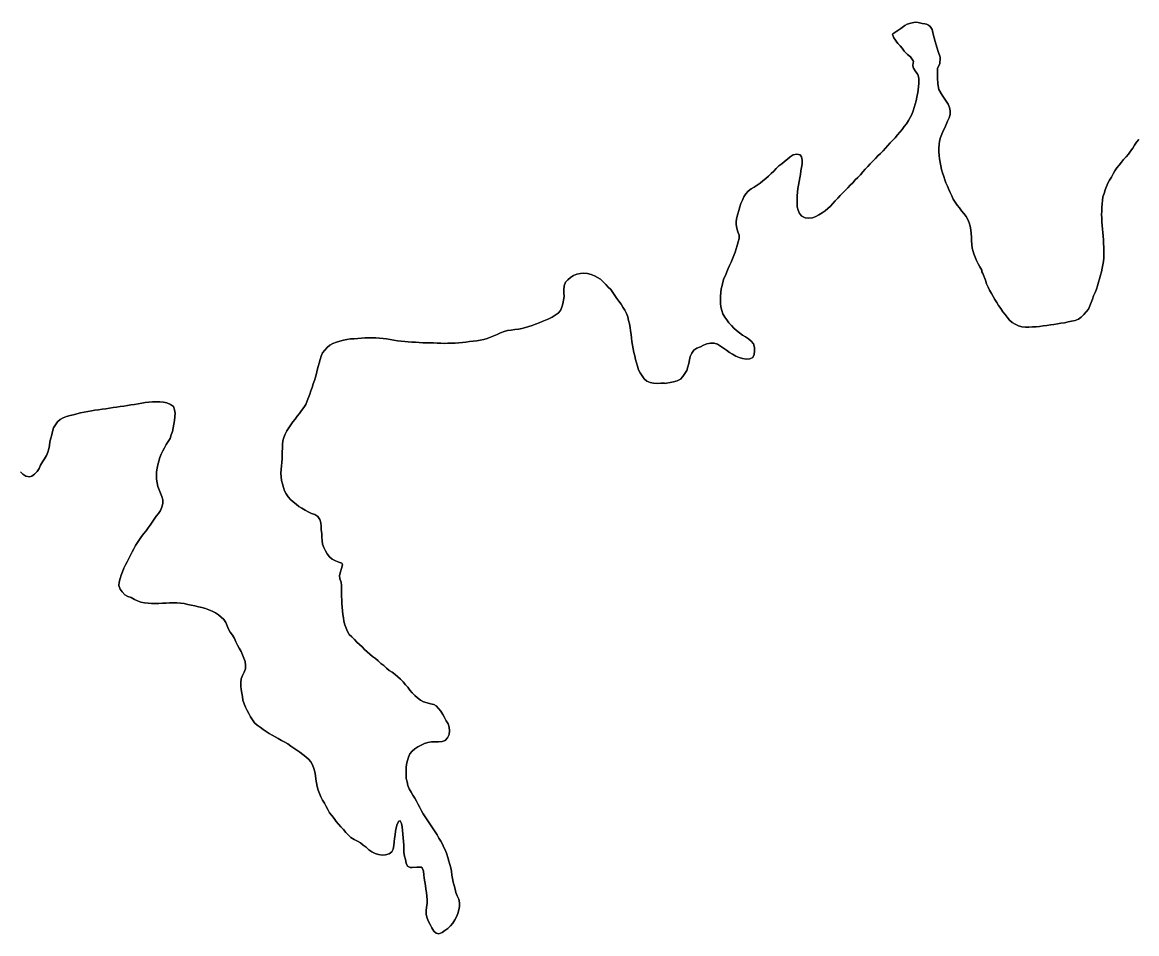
# Model space of a CAD drawing. Header units: inches. Extents: x 1341578 to 1502124, y 557203 to 748561.
# Drawn here: x 1429695 to 1432857, y 642171 to 644756 of the extents above; entities that cross this region are included whole.
import ezdxf

# ---------------------------------------------------------------- set-up
doc = ezdxf.new("R2010")
doc.units = ezdxf.units.IN
doc.header["$MEASUREMENT"] = 0
doc.layers.add('Zipcode', color=7, linetype='Continuous')

msp = doc.modelspace()

# ---------------------------------------------------------------- linework, layer by layer
at = {"layer": 'Zipcode'}
for points in [[(1429689.6, 643481.4), (1429697, 643474.4), (1429705.6, 643468.8), (1429715.7, 643466.9), (1429722, 643468.7), (1429730.2, 643474.7), (1429737, 643482.4), (1429742.9, 643490.8), (1429747.2, 643500.3), (1429752.5, 643509.1), (1429758.4, 643517.8), (1429763.4, 643527), (1429767.4, 643536.5), (1429770.2, 643546.1), (1429772, 643556), (1429773.6, 643566.2), (1429775.8, 643576.1), (1429778.6, 643586.1), (1429781, 643595.9), (1429784, 643605.4), (1429789, 643614.2), (1429794.6, 643622.7), (1429802.3, 643629.7), (1429811.4, 643634.3), (1429820.8, 643638.2), (1429830.6, 643640.4), (1429840.5, 643643.1), (1429850.2, 643645.8), (1429860.1, 643648.2), (1429870.6, 643650.1), (1429880.7, 643652.3), (1429891.1, 643653.9), (1429901.1, 643655.6), (1429911.2, 643657.2), (1429921.5, 643658.5), (1429931.9, 643659.8), (1429942.1, 643661.4), (1429952.7, 643663.2), (1429962.8, 643664.5), (1429972.9, 643666.2), (1429983, 643667.5), (1429993.4, 643669.1), (1430003.4, 643670.7), (1430013.9, 643672.1), (1430024.3, 643673.9), (1430034.2, 643675.7), (1430044.1, 643677.6), (1430054.5, 643679), (1430064.9, 643679.8), (1430074.9, 643680), (1430085.2, 643679.4), (1430095.5, 643678.6), (1430105.4, 643676.5), (1430115.2, 643672.5), (1430123.8, 643666.3), (1430127.2, 643657.2), (1430128.5, 643647), (1430128.4, 643636.6), (1430126.9, 643626.4), (1430124.9, 643616.2), (1430123.2, 643606), (1430120.9, 643595.9), (1430117.9, 643585.8), (1430114.3, 643575.7), (1430109.3, 643566.7), (1430103.7, 643558.1), (1430098.9, 643549.3), (1430093.8, 643540.4), (1430089.2, 643531.2), (1430085.5, 643521.3), (1430082.5, 643511.1), (1430080, 643501.3), (1430077.6, 643491.3), (1430076.1, 643480.9), (1430075.7, 643470.7), (1430076.1, 643460.3), (1430077.6, 643449.9), (1430079.7, 643439.6), (1430083.2, 643430.2), (1430087.2, 643420.8), (1430091.2, 643411.3), (1430093.9, 643401.5), (1430093.8, 643391.1), (1430091.5, 643381), (1430086.9, 643371.7), (1430081.3, 643363.3), (1430075, 643355.4), (1430069.4, 643347.1), (1430064, 643338.6), (1430058.4, 643330.1), (1430052.2, 643322.3), (1430046.2, 643314.1), (1430039.5, 643306.2), (1430033.8, 643297.7), (1430027.7, 643289.2), (1430022, 643280.6), (1430016.5, 643272.2), (1430012, 643262.9), (1430007.1, 643253.8), (1430002.4, 643244.7), (1429997.1, 643235.5), (1429992.4, 643226.2), (1429987.5, 643217.1), (1429983.2, 643207.4), (1429979.4, 643197.8), (1429975.8, 643188.2), (1429972.7, 643178.2), (1429969.8, 643168.4), (1429969.5, 643158.2), (1429972.5, 643148.4), (1429978.7, 643140.2), (1429985.9, 643132.4), (1429994.9, 643127.7), (1430004.3, 643124.1), (1430013.1, 643119.3), (1430022.2, 643114.9), (1430031.8, 643111.4), (1430042.2, 643109.4), (1430052.1, 643108.5), (1430062.1, 643107.8), (1430072.4, 643107.6), (1430082.7, 643108), (1430093.1, 643108.5), (1430103.2, 643108.8), (1430113.2, 643109), (1430123.2, 643109.3), (1430133.7, 643109.2), (1430144.1, 643108.6), (1430154.8, 643107.1), (1430164.7, 643104.9), (1430174.5, 643102.5), (1430184.7, 643100.6), (1430194.8, 643098.5), (1430204.8, 643096.3), (1430214.7, 643092.9), (1430224.5, 643089.4), (1430234.3, 643085.8), (1430243.6, 643081.5), (1430252.1, 643075.7), (1430259.2, 643068.5), (1430267.1, 643062.3), (1430272.8, 643054), (1430276.7, 643044.6), (1430280.3, 643034.9), (1430285.3, 643025.9), (1430291.2, 643017.4), (1430296.8, 643008.5), (1430301.1, 642999.1), (1430305.9, 642989.8), (1430310.9, 642980.6), (1430315.7, 642971.7), (1430320.3, 642962.3), (1430324, 642952.6), (1430327.1, 642943), (1430328.9, 642932.8), (1430328.1, 642922.6), (1430324.5, 642912.8), (1430320.2, 642903.7), (1430316.4, 642893.8), (1430315.4, 642883.4), (1430315.5, 642873.4), (1430316.6, 642863.3), (1430318.3, 642853.3), (1430319.7, 642843.3), (1430321.3, 642833.3), (1430324.7, 642823.4), (1430328.5, 642813.5), (1430333.4, 642804.3), (1430338, 642795.1), (1430342.4, 642786), (1430348.2, 642777.8), (1430354, 642769.4), (1430361.3, 642762.3), (1430369.7, 642756.4), (1430378.2, 642750.4), (1430386.7, 642744.5), (1430395.2, 642739.1), (1430404.1, 642734.4), (1430412.9, 642729.7), (1430421.6, 642724.5), (1430430.5, 642719), (1430439.7, 642714.2), (1430448.4, 642709.1), (1430457.3, 642703.1), (1430465.6, 642697.2), (1430474.4, 642691.3), (1430482.8, 642685.7), (1430490.8, 642679.2), (1430499.3, 642673), (1430507.2, 642666.2), (1430513.5, 642658.4), (1430519, 642649.9), (1430522.4, 642639.9), (1430524.9, 642629.7), (1430526.7, 642619.4), (1430528.2, 642609.2), (1430529.6, 642598.4), (1430531.6, 642588.4), (1430534.7, 642578.4), (1430538.5, 642568.7), (1430542.5, 642559), (1430547.3, 642549.7), (1430552.5, 642541.1), (1430557.5, 642532.1), (1430562.1, 642523.2), (1430567.1, 642514.2), (1430573.4, 642505.9), (1430580, 642497.9), (1430586.1, 642489.6), (1430592.6, 642481.8), (1430599.3, 642474.3), (1430606.2, 642466.2), (1430612.9, 642458.2), (1430620.2, 642451.1), (1430627.7, 642443.8), (1430636.5, 642438.1), (1430646, 642433.5), (1430654.7, 642428.5), (1430662.7, 642422.3), (1430670.6, 642415.9), (1430678.4, 642409.2), (1430686.7, 642403.5), (1430696, 642398.8), (1430705.5, 642395.6), (1430715.8, 642393.8), (1430726.1, 642394.2), (1430736, 642397), (1430744, 642403.1), (1430747.5, 642410.8), (1430749, 642420.8), (1430750.1, 642431.1), (1430751.4, 642441), (1430752.7, 642451.3), (1430754.4, 642461.3), (1430756.4, 642471.6), (1430759.1, 642481.3), (1430763.3, 642490.4), (1430767, 642490.8), (1430767.3, 642490.9), (1430770.9, 642483.6), (1430772.8, 642473.8), (1430773.8, 642463.3), (1430774.9, 642453.1), (1430776.2, 642442.8), (1430776.9, 642432), (1430777.3, 642421.7), (1430777.6, 642411.6), (1430778, 642401.5), (1430779.7, 642391.2), (1430782.1, 642381.4), (1430784, 642371.2), (1430788.3, 642362.1), (1430795.9, 642359), (1430801.3, 642358.9), (1430814.4, 642359.2), (1430816.5, 642359.3), (1430826.8, 642359.9), (1430829.5, 642357.6), (1430833.4, 642348.3), (1430834.8, 642338.2), (1430835.8, 642328), (1430837.7, 642318.2), (1430839, 642307.9), (1430840.4, 642297.5), (1430841.9, 642287.5), (1430843.2, 642277.3), (1430843.9, 642266.8), (1430843.5, 642256.5), (1430842.3, 642246.4), (1430841.1, 642236.1), (1430841.1, 642225.6), (1430843.7, 642215.3), (1430847.5, 642205.9), (1430852.7, 642196.6), (1430857.6, 642187.7), (1430862.6, 642178.5), (1430869.5, 642172.3), (1430877.3, 642170.9), (1430886.7, 642174.2), (1430894.5, 642179.7), (1430902.7, 642185.6), (1430910, 642193), (1430916.6, 642201.1), (1430922.1, 642210.2), (1430927.4, 642218.9), (1430930.9, 642228.4), (1430933.7, 642238.2), (1430935.3, 642248.2), (1430935.2, 642258.6), (1430933.5, 642268.5), (1430929.4, 642278.1), (1430925.6, 642287.6), (1430923.1, 642297.5), (1430920.2, 642307.3), (1430918.1, 642317.3), (1430916.1, 642327.4), (1430914.3, 642337.3), (1430912.7, 642347.8), (1430911.2, 642358), (1430908.4, 642367.6), (1430905.1, 642377.1), (1430902.6, 642387.2), (1430899.6, 642396.8), (1430896.2, 642406.5), (1430891.4, 642415.4), (1430887.4, 642424.7), (1430882.3, 642433.7), (1430876.8, 642442.3), (1430871.9, 642451.2), (1430866.5, 642459.8), (1430861.2, 642468.6), (1430855.2, 642476.7), (1430849.7, 642485.5), (1430843.6, 642493.9), (1430837.9, 642502.1), (1430832.7, 642510.7), (1430827.6, 642519.2), (1430827.5, 642519.4), (1430823, 642528.5), (1430818.2, 642537.5), (1430813.3, 642546.4), (1430808.8, 642555.6), (1430803.6, 642564.3), (1430798.2, 642572.8), (1430793.3, 642582.2), (1430789.5, 642591.6), (1430787, 642601.7), (1430784.8, 642611.6), (1430784.1, 642621.7), (1430784.2, 642631.8), (1430784.7, 642641.8), (1430785.4, 642651.9), (1430787.8, 642662), (1430791, 642671.6), (1430795, 642680.9), (1430801, 642689.1), (1430809.3, 642695.4), (1430817.4, 642701.3), (1430826.9, 642705.9), (1430836.5, 642710.1), (1430846, 642713.3), (1430856.2, 642715.1), (1430866.4, 642715.3), (1430876.5, 642715.1), (1430886.8, 642715.9), (1430895.3, 642719.1), (1430901.7, 642726.9), (1430906.2, 642736.4), (1430907.3, 642746.6), (1430906.7, 642756.7), (1430903.3, 642766.4), (1430898.2, 642775), (1430893.5, 642783.9), (1430888.2, 642793), (1430883, 642801.9), (1430876.5, 642809.9), (1430869.8, 642817.6), (1430863.2, 642821), (1430853.4, 642822.8), (1430843.7, 642825.3), (1430833.7, 642828.5), (1430824.7, 642833), (1430816.7, 642839.6), (1430809.3, 642846.9), (1430801.8, 642854), (1430795.2, 642862), (1430788.8, 642869.8), (1430782, 642877.2), (1430775.6, 642885.1), (1430768.7, 642892.8), (1430760.7, 642899.1), (1430752.9, 642905.8), (1430745, 642912.6), (1430736, 642917.9), (1430728.1, 642924.5), (1430720.5, 642931.4), (1430712.5, 642937.5), (1430704.9, 642944.7), (1430697.2, 642951.4), (1430688.8, 642956.9), (1430681.4, 642963.8), (1430673.7, 642970.6), (1430666.1, 642977.2), (1430659.1, 642984.4), (1430652.1, 642991.5), (1430644.6, 642998.3), (1430637.5, 643005.5), (1430630.1, 643012.6), (1430622.7, 643019.5), (1430617.6, 643028.4), (1430613.7, 643037.6), (1430610.4, 643047.3), (1430607.9, 643057), (1430606.3, 643066.9), (1430604.6, 643076.8), (1430603.3, 643087), (1430602.4, 643097), (1430601.8, 643107.3), (1430601.5, 643117.5), (1430601.2, 643127.8), (1430600.9, 643138.1), (1430600.7, 643148.3), (1430600.5, 643158.3), (1430600.1, 643168.4), (1430596.2, 643177.9), (1430595.6, 643187.4), (1430597.8, 643197.3), (1430600.8, 643206.8), (1430603.4, 643216.8), (1430601.9, 643221.5), (1430593.4, 643224.6), (1430584, 643228.7), (1430574.8, 643233.6), (1430567, 643240.3), (1430560.6, 643248.5), (1430555.3, 643257.3), (1430550.5, 643266.1), (1430547, 643275.7), (1430545.6, 643285.9), (1430545.4, 643296.1), (1430544.9, 643306.3), (1430543.5, 643316.4), (1430543.1, 643326.5), (1430542.2, 643336.5), (1430539.1, 643346.1), (1430534.1, 643354.5), (1430525.2, 643359.7), (1430515.5, 643363.1), (1430506.2, 643367.5), (1430497.4, 643372.7), (1430488.6, 643377.6), (1430480.1, 643383), (1430471.9, 643389.1), (1430464.1, 643396.1), (1430456.6, 643402.8), (1430449.6, 643410.1), (1430443.7, 643418.3), (1430439, 643427.4), (1430435.8, 643436.9), (1430433, 643446.8), (1430430.8, 643456.7), (1430429.5, 643466.9), (1430429, 643477.2), (1430429.4, 643487.4), (1430430.7, 643497.6), (1430431.8, 643507.8), (1430432.7, 643517.8), (1430432.6, 643527.9), (1430432.8, 643538.2), (1430433.2, 643548.5), (1430433.8, 643558.8), (1430434.7, 643568.9), (1430436.8, 643578.7), (1430440.8, 643588.1), (1430445.6, 643597.4), (1430451.6, 643605.8), (1430456.8, 643614.5), (1430462.7, 643622.8), (1430469.1, 643630.6), (1430475, 643638.7), (1430481.5, 643646.9), (1430487.8, 643655.3), (1430493.5, 643663.7), (1430499.3, 643672.4), (1430503.7, 643682.1), (1430507.1, 643691.5), (1430510.6, 643701.1), (1430513.6, 643711.1), (1430517.4, 643720.7), (1430520.6, 643730.2), (1430524, 643740.1), (1430527, 643750), (1430529.8, 643760), (1430532, 643769.7), (1430534.6, 643779.6), (1430537.3, 643789.4), (1430540.4, 643799.3), (1430542.9, 643809), (1430547.4, 643818.2), (1430553.2, 643826.5), (1430559.7, 643834.1), (1430567.6, 643840.5), (1430576.6, 643845.3), (1430586.5, 643848.4), (1430596.1, 643851.4), (1430606.1, 643854.1), (1430616.1, 643856.4), (1430626.3, 643858), (1430636.6, 643858.7), (1430647, 643859.2), (1430657.4, 643860.1), (1430667.4, 643860.7), (1430677.8, 643861.1), (1430688, 643861.3), (1430698.3, 643861.2), (1430708.7, 643860.3), (1430718.7, 643859.4), (1430729, 643858.2), (1430739.3, 643856.5), (1430749.4, 643854.3), (1430759.5, 643852.9), (1430770, 643852.1), (1430780.2, 643851.1), (1430790.2, 643850.1), (1430800.8, 643849.2), (1430810.8, 643848.4), (1430821.2, 643847.8), (1430831.5, 643847.3), (1430841.5, 643847.1), (1430851.6, 643846.9), (1430861.6, 643846.6), (1430872, 643846.1), (1430882.4, 643845.7), (1430892.5, 643845.5), (1430902.9, 643845.8), (1430913.3, 643846), (1430923.6, 643846.4), (1430933.9, 643846.8), (1430943.9, 643847.8), (1430954, 643848.8), (1430964.2, 643850.3), (1430974.1, 643851.6), (1430984.4, 643853.1), (1430994.6, 643854.5), (1431004.6, 643856.5), (1431014.4, 643859.4), (1431024.1, 643863), (1431033.5, 643866.4), (1431042.9, 643870.8), (1431052.4, 643874.9), (1431062, 643879.2), (1431072.3, 643881.5), (1431082.5, 643883.3), (1431092.6, 643884.6), (1431102.7, 643885.5), (1431113, 643887.6), (1431122.6, 643890.4), (1431132.4, 643893.1), (1431142.1, 643896.3), (1431151.6, 643899.9), (1431161.3, 643904), (1431170.7, 643907.5), (1431180, 643911.7), (1431189.6, 643915.3), (1431198.7, 643920), (1431207.3, 643925.1), (1431215.3, 643931.3), (1431222.4, 643938.6), (1431226.5, 643947.9), (1431229.2, 643957.9), (1431231.2, 643967.8), (1431232.2, 643978.2), (1431232.1, 643988.4), (1431231.8, 643998.7), (1431232.6, 644009), (1431236, 644018.6), (1431243, 644026.1), (1431250.9, 644032.7), (1431259.5, 644038), (1431268.9, 644041.6), (1431278.7, 644043.3), (1431288.8, 644044.2), (1431299, 644043.3), (1431308.9, 644041), (1431318.7, 644037.4), (1431327.5, 644032.4), (1431336.1, 644027.1), (1431343.5, 644019.9), (1431350.5, 644012.6), (1431357.7, 644005.3), (1431364.7, 643998), (1431370.8, 643989.8), (1431376.2, 643981), (1431382.2, 643973), (1431388.1, 643964.8), (1431394, 643956.3), (1431399.2, 643947.7), (1431404.9, 643939.5), (1431409.8, 643930.6), (1431413, 643920.6), (1431415.5, 643910.7), (1431418, 643900.7), (1431419.7, 643890.6), (1431421.3, 643880.7), (1431422.7, 643870.6), (1431423.9, 643860.4), (1431425.1, 643850.3), (1431426.9, 643840.2), (1431428.7, 643829.9), (1431430.8, 643819.9), (1431433.1, 643809.8), (1431435.5, 643800), (1431438, 643790.1), (1431440.7, 643780.3), (1431443.7, 643770.6), (1431448.4, 643761.6), (1431454.4, 643753.5), (1431459.8, 643744.9), (1431467.4, 643738.2), (1431476.8, 643734), (1431486.6, 643732.4), (1431496.9, 643731.9), (1431507.1, 643732.1), (1431517.2, 643732.4), (1431521.2, 643732), (1431523.1, 643732.6), (1431533.2, 643734.5), (1431543.3, 643736.7), (1431553.1, 643739.2), (1431562.3, 643744.1), (1431569, 643751.5), (1431575.2, 643759.7), (1431580.3, 643768.9), (1431584, 643778.5), (1431586.7, 643788.3), (1431588.4, 643798.5), (1431590.4, 643808.6), (1431594.8, 643817.7), (1431601, 643825.7), (1431609.5, 643831.5), (1431619.1, 643835.5), (1431628.3, 643840.6), (1431637.8, 643844.2), (1431647.8, 643846.3), (1431658, 643846.4), (1431667.5, 643843.1), (1431676.6, 643837.8), (1431684.6, 643831.5), (1431693.3, 643825.9), (1431701.8, 643819.8), (1431710.6, 643814.5), (1431719.7, 643809.1), (1431729, 643805.2), (1431739, 643802.6), (1431749.1, 643801), (1431759.2, 643801.3), (1431767.8, 643805.7), (1431772.2, 643813.9), (1431773.1, 643823.9), (1431773.1, 643834.1), (1431770.2, 643844), (1431763.7, 643851.9), (1431755.7, 643858.4), (1431746.9, 643863.6), (1431738.4, 643869), (1431730, 643875.2), (1431721.8, 643881.8), (1431714.4, 643888.9), (1431707.1, 643896.2), (1431700.2, 643903.8), (1431694.1, 643911.8), (1431688.3, 643920), (1431683.3, 643929.1), (1431679.6, 643938.8), (1431677.6, 643948.8), (1431676.4, 643959), (1431676.1, 643969.1), (1431676.1, 643979.5), (1431676.8, 643989.9), (1431678.1, 643999.8), (1431681, 644009.5), (1431683.1, 644019.4), (1431686.1, 644029), (1431690.1, 644038.3), (1431693.9, 644048.1), (1431697.8, 644057.6), (1431702.2, 644066.6), (1431706.4, 644075.7), (1431710.1, 644085.1), (1431714, 644094.5), (1431717.4, 644103.9), (1431720.8, 644113.7), (1431723.5, 644123.3), (1431726.5, 644133.3), (1431729, 644143.2), (1431729, 644152.6), (1431725.2, 644162.2), (1431722.4, 644171.9), (1431720.7, 644182.2), (1431720.8, 644192.5), (1431722.5, 644202.6), (1431725.3, 644212.7), (1431727.8, 644222.7), (1431730.8, 644232.6), (1431734.1, 644242.4), (1431738.4, 644251.8), (1431742.6, 644261.1), (1431747.7, 644269.8), (1431754.9, 644277.3), (1431762.8, 644283.5), (1431771.7, 644288.1), (1431780.3, 644293.8), (1431788.4, 644300.3), (1431796.8, 644306.6), (1431805.1, 644312.8), (1431812.6, 644319.7), (1431819.8, 644327.2), (1431827.6, 644334.1), (1431834.6, 644341.7), (1431841.9, 644349), (1431850, 644355), (1431857.9, 644361.7), (1431865.9, 644367.8), (1431873.8, 644374.1), (1431882.1, 644379.8), (1431892.4, 644382.2), (1431902.4, 644379.9), (1431906, 644374.8), (1431908.3, 644364.9), (1431907.9, 644354.7), (1431906.5, 644344.7), (1431904.6, 644334.6), (1431902.8, 644324.5), (1431901.1, 644314.7), (1431899.7, 644304.6), (1431898, 644294.4), (1431895.8, 644284.4), (1431894.8, 644274.4), (1431894.2, 644264.2), (1431893.7, 644253.9), (1431893.5, 644243.5), (1431894, 644233.1), (1431896.5, 644223), (1431900.5, 644213.6), (1431907.5, 644206.2), (1431916.4, 644201.4), (1431926.7, 644200.5), (1431936.9, 644201.6), (1431946.7, 644205.1), (1431955.6, 644210.1), (1431964.6, 644215.8), (1431973, 644221.3), (1431981, 644227.7), (1431988.5, 644234.7), (1431995, 644242.3), (1432001.8, 644249.8), (1432008.9, 644257), (1432015.8, 644264.9), (1432022.9, 644272), (1432030.4, 644278.9), (1432037.5, 644286.6), (1432044.6, 644293.9), (1432051.7, 644301.2), (1432058.7, 644309), (1432066.1, 644316.3), (1432073.2, 644323.9), (1432080, 644331.6), (1432087.2, 644339.4), (1432094, 644347.1), (1432101, 644355.1), (1432108.3, 644362.5), (1432115.9, 644369.7), (1432122.7, 644377.2), (1432130, 644384.4), (1432137.4, 644391.5), (1432144.3, 644398.9), (1432150.6, 644406.6), (1432157.9, 644414.1), (1432164.8, 644421.6), (1432171.8, 644428.9), (1432178.1, 644436.8), (1432185, 644444.4), (1432191.5, 644452.2), (1432197.5, 644460.3), (1432203.7, 644468.6), (1432209.3, 644477.2), (1432214.7, 644486), (1432219.2, 644495), (1432222.6, 644504.6), (1432225.4, 644514.3), (1432229, 644523.7), (1432231.6, 644533.4), (1432233.1, 644543.4), (1432234.9, 644553.4), (1432235.9, 644556.3), (1432238.2, 644573.3), (1432239.1, 644583.3), (1432238.7, 644597.3), (1432236.2, 644608.2), (1432233.8, 644611.6), (1432228.8, 644618.5), (1432224.3, 644626.3), (1432221.6, 644633.1), (1432222, 644634.7), (1432224.1, 644645.6), (1432223.3, 644646.9), (1432215.7, 644658.1), (1432207.2, 644664.5), (1432197.2, 644674.4), (1432192, 644682.4), (1432186.3, 644689.7), (1432179.4, 644696.5), (1432168, 644712.2), (1432164.4, 644721.7), (1432165.1, 644723.4), (1432173.7, 644728.7), (1432187.6, 644738.6), (1432199.3, 644747), (1432205.5, 644750.9), (1432205.6, 644751), (1432205.7, 644751.1), (1432216.5, 644753.5), (1432228.5, 644756.2), (1432237.4, 644755.2), (1432248.1, 644753), (1432256.2, 644751.8), (1432260.8, 644751), (1432266.9, 644748.4), (1432271.5, 644744.5), (1432277.1, 644736.2), (1432280.8, 644718.6), (1432286.9, 644695.2), (1432293.5, 644673.4), (1432299.7, 644657.6), (1432299.9, 644654.7), (1432298.4, 644639.6), (1432291.8, 644624.7), (1432291.6, 644598.8), (1432292.5, 644581.9), (1432295.9, 644565.3), (1432304.9, 644549.2), (1432316.5, 644532.5), (1432321.9, 644524), (1432325.7, 644514.6), (1432327.5, 644504.7), (1432327.7, 644494.6), (1432325, 644484.9), (1432320.7, 644475.8), (1432316.4, 644466.6), (1432312.8, 644457), (1432308.3, 644447.9), (1432303.9, 644438.9), (1432300.1, 644429.4), (1432298, 644419.4), (1432297, 644409.4), (1432296.1, 644399.3), (1432296.2, 644389), (1432297.1, 644378.8), (1432298.1, 644368.8), (1432299.5, 644358.8), (1432301.8, 644348.7), (1432303.8, 644338.6), (1432306.6, 644328.8), (1432309.6, 644319), (1432313.1, 644309.5), (1432316, 644301.1), (1432320.1, 644291.8), (1432323.8, 644282.2), (1432328.3, 644273.2), (1432332.9, 644264), (1432336.9, 644254.6), (1432341.8, 644245.8), (1432347.7, 644237.6), (1432354.7, 644230.1), (1432360.5, 644221.8), (1432366.9, 644213.7), (1432373.1, 644205.7), (1432378.1, 644196.8), (1432381.5, 644187.3), (1432384.3, 644177.6), (1432386.5, 644167.6), (1432387.7, 644157.1), (1432388.3, 644146.8), (1432388.7, 644136.3), (1432389.3, 644126.3), (1432390.5, 644115.9), (1432393.6, 644106.2), (1432395.4, 644099.6), (1432398.8, 644089.8), (1432402.4, 644080.4), (1432407.4, 644071.3), (1432412, 644062.2), (1432418, 644052.7), (1432418, 644048.5), (1432420.2, 644043.3), (1432424.6, 644034.1), (1432428.2, 644024.3), (1432431.4, 644014.6), (1432435.5, 644005), (1432440, 643995.9), (1432445.3, 643987.3), (1432450.1, 643978.5), (1432454.8, 643969.6), (1432460.2, 643961), (1432465.5, 643952.4), (1432471.4, 643944), (1432476.9, 643935.2), (1432483.6, 643927.3), (1432489.8, 643919.3), (1432496.4, 643911.6), (1432504.1, 643905), (1432512.7, 643899.9), (1432521.6, 643894.9), (1432531.6, 643892.8), (1432541.5, 643891.2), (1432550, 643891.2), (1432551.6, 643891.2), (1432561.7, 643892.1), (1432571.7, 643892.8), (1432581.8, 643893.4), (1432592.1, 643895.1), (1432602.1, 643896.3), (1432612.3, 643897.7), (1432622.2, 643899), (1432632.2, 643900.7), (1432642.4, 643902.4), (1432652.6, 643904), (1432662.7, 643906.1), (1432672.5, 643908.1), (1432682.3, 643910.5), (1432691.9, 643914.2), (1432700.1, 643919.9), (1432707.2, 643927.1), (1432713.9, 643934.7), (1432720.1, 643942.7), (1432724.2, 643952), (1432728.1, 643961.4), (1432731.5, 643970.9), (1432734.5, 643980.4), (1432739.4, 643989.5), (1432743.5, 643999), (1432746.2, 644009.1), (1432748.9, 644018.9), (1432752.1, 644028.7), (1432754.7, 644038.5), (1432757.5, 644048.4), (1432759.5, 644058.3), (1432761.2, 644068.2), (1432762.9, 644078.1), (1432764, 644088.1), (1432764.2, 644098.4), (1432764.4, 644108.5), (1432763.9, 644118.7), (1432763.4, 644128.9), (1432762.7, 644139.2), (1432762.1, 644149.3), (1432761.3, 644159.8), (1432760, 644169.8), (1432759.1, 644179.9), (1432758.3, 644190.2), (1432758, 644200.5), (1432757.7, 644210.8), (1432758, 644220.9), (1432758.6, 644230.9), (1432759.2, 644241), (1432759.9, 644251), (1432761.4, 644261.3), (1432764.6, 644270.9), (1432767.7, 644280.6), (1432771.5, 644290), (1432775.7, 644299.4), (1432780.3, 644308.4), (1432785.5, 644317), (1432790.5, 644326), (1432795.6, 644335), (1432800.9, 644343.5), (1432807.5, 644351), (1432813.9, 644359), (1432820.2, 644367), (1432827.2, 644374.6), (1432833.7, 644382.4), (1432839.7, 644390.8), (1432845.9, 644398.9), (1432851.3, 644407.5), (1432856.9, 644416.1), (1432863.2, 644424)], [(1432863.2, 644424), (1432856.9, 644416.1), (1432851.3, 644407.5), (1432845.9, 644398.9), (1432839.7, 644390.8), (1432833.7, 644382.4), (1432827.2, 644374.6), (1432820.2, 644367), (1432813.9, 644359), (1432807.5, 644351), (1432800.9, 644343.5), (1432795.6, 644335), (1432790.5, 644326), (1432785.5, 644317), (1432780.3, 644308.4), (1432775.7, 644299.4), (1432771.5, 644290), (1432767.7, 644280.6), (1432764.6, 644270.9), (1432761.4, 644261.3), (1432759.9, 644251), (1432759.2, 644241), (1432758.6, 644230.9), (1432758, 644220.9), (1432757.7, 644210.8), (1432758, 644200.5), (1432758.3, 644190.2), (1432759.1, 644179.9), (1432760, 644169.8), (1432761.3, 644159.8), (1432762.1, 644149.3), (1432762.7, 644139.2), (1432763.4, 644128.9), (1432763.9, 644118.7), (1432764.4, 644108.5), (1432764.2, 644098.4), (1432764, 644088.1), (1432762.9, 644078.1), (1432761.2, 644068.2), (1432759.5, 644058.3), (1432757.5, 644048.4), (1432754.7, 644038.5), (1432752.1, 644028.7), (1432748.9, 644018.9), (1432746.2, 644009.1), (1432743.5, 643999), (1432739.4, 643989.5), (1432734.5, 643980.4), (1432731.5, 643970.9), (1432728.1, 643961.4), (1432724.2, 643952), (1432720.1, 643942.7), (1432713.9, 643934.7), (1432707.2, 643927.1), (1432700.1, 643919.9), (1432691.9, 643914.2), (1432682.3, 643910.5), (1432672.5, 643908.1), (1432662.7, 643906.1), (1432652.6, 643904), (1432642.4, 643902.4), (1432632.2, 643900.7), (1432622.2, 643899), (1432612.3, 643897.7), (1432602.1, 643896.3), (1432592.1, 643895.1), (1432581.8, 643893.4), (1432571.7, 643892.8), (1432561.7, 643892.1), (1432551.6, 643891.2), (1432550, 643891.2), (1432541.5, 643891.2), (1432531.6, 643892.8), (1432521.6, 643894.9), (1432512.7, 643899.9), (1432504.1, 643905), (1432496.4, 643911.6), (1432489.8, 643919.3), (1432483.6, 643927.3), (1432476.9, 643935.2), (1432471.4, 643944), (1432465.5, 643952.4), (1432460.2, 643961), (1432454.8, 643969.6), (1432450.1, 643978.5), (1432445.3, 643987.3), (1432440, 643995.9), (1432435.5, 644005), (1432431.4, 644014.6), (1432428.2, 644024.3), (1432424.6, 644034.1), (1432420.2, 644043.3), (1432418, 644048.5), (1432418, 644052.7), (1432412, 644062.2), (1432407.4, 644071.3), (1432402.4, 644080.4), (1432398.8, 644089.8), (1432395.4, 644099.6), (1432393.6, 644106.2), (1432390.5, 644115.9), (1432389.3, 644126.3), (1432388.7, 644136.3), (1432388.3, 644146.8), (1432387.7, 644157.1), (1432386.5, 644167.6), (1432384.3, 644177.6), (1432381.5, 644187.3), (1432378.1, 644196.8), (1432373.1, 644205.7), (1432366.9, 644213.7), (1432360.5, 644221.8), (1432354.7, 644230.1), (1432347.7, 644237.6), (1432341.8, 644245.8), (1432336.9, 644254.6), (1432332.9, 644264), (1432328.3, 644273.2), (1432323.8, 644282.2), (1432320.1, 644291.8), (1432316, 644301.1), (1432313.1, 644309.5), (1432309.6, 644319), (1432306.6, 644328.8), (1432303.8, 644338.6), (1432301.8, 644348.7), (1432299.5, 644358.8), (1432298.1, 644368.8), (1432297.1, 644378.8), (1432296.2, 644389), (1432296.1, 644399.3), (1432297, 644409.4), (1432298, 644419.4), (1432300.1, 644429.4), (1432303.9, 644438.9), (1432308.3, 644447.9), (1432312.8, 644457), (1432316.4, 644466.6), (1432320.7, 644475.8), (1432325, 644484.9), (1432327.7, 644494.6), (1432327.5, 644504.7), (1432325.7, 644514.6), (1432321.9, 644524), (1432316.5, 644532.5), (1432304.9, 644549.2), (1432295.9, 644565.3), (1432292.5, 644581.9), (1432291.6, 644598.8), (1432291.8, 644624.7), (1432298.4, 644639.6), (1432299.9, 644654.7), (1432299.7, 644657.6), (1432293.5, 644673.4), (1432286.9, 644695.2), (1432280.8, 644718.6), (1432277.1, 644736.2), (1432271.5, 644744.5), (1432266.9, 644748.4), (1432260.8, 644751), (1432256.2, 644751.8), (1432248.1, 644753), (1432237.4, 644755.2), (1432228.5, 644756.2), (1432216.5, 644753.5), (1432205.7, 644751.1), (1432205.6, 644751), (1432205.5, 644750.9), (1432199.3, 644747), (1432187.6, 644738.6), (1432173.7, 644728.7), (1432165.1, 644723.4), (1432164.4, 644721.7), (1432168, 644712.2), (1432179.4, 644696.5), (1432186.3, 644689.7), (1432192, 644682.4), (1432197.2, 644674.4), (1432207.2, 644664.5), (1432215.7, 644658.1), (1432223.3, 644646.9), (1432224.1, 644645.6), (1432222, 644634.7), (1432221.6, 644633.1), (1432224.3, 644626.3), (1432228.8, 644618.5), (1432233.8, 644611.6), (1432236.2, 644608.2), (1432238.7, 644597.3), (1432239.1, 644583.3), (1432238.2, 644573.3), (1432235.9, 644556.3), (1432234.9, 644553.4), (1432233.1, 644543.4), (1432231.6, 644533.4), (1432229, 644523.7), (1432225.4, 644514.3), (1432222.6, 644504.6), (1432219.2, 644495), (1432214.7, 644486), (1432209.3, 644477.2), (1432203.7, 644468.6), (1432197.5, 644460.3), (1432191.5, 644452.2), (1432185, 644444.4), (1432178.1, 644436.8), (1432171.8, 644428.9), (1432164.8, 644421.6), (1432157.9, 644414.1), (1432150.6, 644406.6), (1432144.3, 644398.9), (1432137.4, 644391.5), (1432130, 644384.4), (1432122.7, 644377.2), (1432115.9, 644369.7), (1432108.3, 644362.5), (1432101, 644355.1), (1432094, 644347.1), (1432087.2, 644339.4), (1432080, 644331.6), (1432073.2, 644323.9), (1432066.1, 644316.3), (1432058.7, 644309), (1432051.7, 644301.2), (1432044.6, 644293.9), (1432037.5, 644286.6), (1432030.4, 644278.9), (1432022.9, 644272), (1432015.8, 644264.9), (1432008.9, 644257), (1432001.8, 644249.8), (1431995, 644242.3), (1431988.5, 644234.7), (1431981, 644227.7), (1431973, 644221.3), (1431964.6, 644215.8), (1431955.6, 644210.1), (1431946.7, 644205.1), (1431936.9, 644201.6), (1431926.7, 644200.5), (1431916.4, 644201.4), (1431907.5, 644206.2), (1431900.5, 644213.6), (1431896.5, 644223), (1431894, 644233.1), (1431893.5, 644243.5), (1431893.7, 644253.9), (1431894.2, 644264.2), (1431894.8, 644274.4), (1431895.8, 644284.4), (1431898, 644294.4), (1431899.7, 644304.6), (1431901.1, 644314.7), (1431902.8, 644324.5), (1431904.6, 644334.6), (1431906.5, 644344.7), (1431907.9, 644354.7), (1431908.3, 644364.9), (1431906, 644374.8), (1431902.4, 644379.9), (1431892.4, 644382.2), (1431882.1, 644379.8), (1431873.8, 644374.1), (1431865.9, 644367.8), (1431857.9, 644361.7), (1431850, 644355), (1431841.9, 644349), (1431834.6, 644341.7), (1431827.6, 644334.1), (1431819.8, 644327.2), (1431812.6, 644319.7), (1431805.1, 644312.8), (1431796.8, 644306.6), (1431788.4, 644300.3), (1431780.3, 644293.8), (1431771.7, 644288.1), (1431762.8, 644283.5), (1431754.9, 644277.3), (1431747.7, 644269.8), (1431742.6, 644261.1), (1431738.4, 644251.8), (1431734.1, 644242.4), (1431730.8, 644232.6), (1431727.8, 644222.7), (1431725.3, 644212.7), (1431722.5, 644202.6), (1431720.8, 644192.5), (1431720.7, 644182.2), (1431722.4, 644171.9), (1431725.2, 644162.2), (1431729, 644152.6), (1431729, 644143.2), (1431726.5, 644133.3), (1431723.5, 644123.3), (1431720.8, 644113.7), (1431717.4, 644103.9), (1431714, 644094.5), (1431710.1, 644085.1), (1431706.4, 644075.7), (1431702.2, 644066.6), (1431697.8, 644057.6), (1431693.9, 644048.1), (1431690.1, 644038.3), (1431686.1, 644029), (1431683.1, 644019.4), (1431681, 644009.5), (1431678.1, 643999.8), (1431676.8, 643989.9), (1431676.1, 643979.5), (1431676.1, 643969.1), (1431676.4, 643959), (1431677.6, 643948.8), (1431679.6, 643938.8), (1431683.3, 643929.1), (1431688.3, 643920), (1431694.1, 643911.8), (1431700.2, 643903.8), (1431707.1, 643896.2), (1431714.4, 643888.9), (1431721.8, 643881.8), (1431730, 643875.2), (1431738.4, 643869), (1431746.9, 643863.6), (1431755.7, 643858.4), (1431763.7, 643851.9), (1431770.2, 643844), (1431773.1, 643834.1), (1431773.1, 643823.9), (1431772.2, 643813.9), (1431767.8, 643805.7), (1431759.2, 643801.3), (1431749.1, 643801), (1431739, 643802.6), (1431729, 643805.2), (1431719.7, 643809.1), (1431710.6, 643814.5), (1431701.8, 643819.8), (1431693.3, 643825.9), (1431684.6, 643831.5), (1431676.6, 643837.8), (1431667.5, 643843.1), (1431658, 643846.4), (1431647.8, 643846.3), (1431637.8, 643844.2), (1431628.3, 643840.6), (1431619.1, 643835.5), (1431609.5, 643831.5), (1431601, 643825.7), (1431594.8, 643817.7), (1431590.4, 643808.6), (1431588.4, 643798.5), (1431586.7, 643788.3), (1431584, 643778.5), (1431580.3, 643768.9), (1431575.2, 643759.7), (1431569, 643751.5), (1431562.3, 643744.1), (1431553.1, 643739.2), (1431543.3, 643736.7), (1431533.2, 643734.5), (1431523.1, 643732.6), (1431521.2, 643732), (1431517.2, 643732.4), (1431507.1, 643732.1), (1431496.9, 643731.9), (1431486.6, 643732.4), (1431476.8, 643734), (1431467.4, 643738.2), (1431459.8, 643744.9), (1431454.4, 643753.5), (1431448.4, 643761.6), (1431443.7, 643770.6), (1431440.7, 643780.3), (1431438, 643790.1), (1431435.5, 643800), (1431433.1, 643809.8), (1431430.8, 643819.9), (1431428.7, 643829.9), (1431426.9, 643840.2), (1431425.1, 643850.3), (1431423.9, 643860.4), (1431422.7, 643870.6), (1431421.3, 643880.7), (1431419.7, 643890.6), (1431418, 643900.7), (1431415.5, 643910.7), (1431413, 643920.6), (1431409.8, 643930.6), (1431404.9, 643939.5), (1431399.2, 643947.7), (1431394, 643956.3), (1431388.1, 643964.8), (1431382.2, 643973), (1431376.2, 643981), (1431370.8, 643989.8), (1431364.7, 643998), (1431357.7, 644005.3), (1431350.5, 644012.6), (1431343.5, 644019.9), (1431336.1, 644027.1), (1431327.5, 644032.4), (1431318.7, 644037.4), (1431308.9, 644041), (1431299, 644043.3), (1431288.8, 644044.2), (1431278.7, 644043.3), (1431268.9, 644041.6), (1431259.5, 644038), (1431250.9, 644032.7), (1431243, 644026.1), (1431236, 644018.6), (1431232.6, 644009), (1431231.8, 643998.7), (1431232.1, 643988.4), (1431232.2, 643978.2), (1431231.2, 643967.8), (1431229.2, 643957.9), (1431226.5, 643947.9), (1431222.4, 643938.6), (1431215.3, 643931.3), (1431207.3, 643925.1), (1431198.7, 643920), (1431189.6, 643915.3), (1431180, 643911.7), (1431170.7, 643907.5), (1431161.3, 643904), (1431151.6, 643899.9), (1431142.1, 643896.3), (1431132.4, 643893.1), (1431122.6, 643890.4), (1431113, 643887.6), (1431102.7, 643885.5), (1431092.6, 643884.6), (1431082.5, 643883.3), (1431072.3, 643881.5), (1431062, 643879.2), (1431052.4, 643874.9), (1431042.9, 643870.8), (1431033.5, 643866.4), (1431024.1, 643863), (1431014.4, 643859.4), (1431004.6, 643856.5), (1430994.6, 643854.5), (1430984.4, 643853.1), (1430974.1, 643851.6), (1430964.2, 643850.3), (1430954, 643848.8), (1430943.9, 643847.8), (1430933.9, 643846.8), (1430923.6, 643846.4), (1430913.3, 643846), (1430902.9, 643845.8), (1430892.5, 643845.5), (1430882.4, 643845.7), (1430872, 643846.1), (1430861.6, 643846.6), (1430851.6, 643846.9), (1430841.5, 643847.1), (1430831.5, 643847.3), (1430821.2, 643847.8), (1430810.8, 643848.4), (1430800.8, 643849.2), (1430790.2, 643850.1), (1430780.2, 643851.1), (1430770, 643852.1), (1430759.5, 643852.9), (1430749.4, 643854.3), (1430739.3, 643856.5), (1430729, 643858.2), (1430718.7, 643859.4), (1430708.7, 643860.3), (1430698.3, 643861.2), (1430688, 643861.3), (1430677.8, 643861.1), (1430667.4, 643860.7), (1430657.4, 643860.1), (1430647, 643859.2), (1430636.6, 643858.7), (1430626.3, 643858), (1430616.1, 643856.4), (1430606.1, 643854.1), (1430596.1, 643851.4), (1430586.5, 643848.4), (1430576.6, 643845.3), (1430567.6, 643840.5), (1430559.7, 643834.1), (1430553.2, 643826.5), (1430547.4, 643818.2), (1430542.9, 643809), (1430540.4, 643799.3), (1430537.3, 643789.4), (1430534.6, 643779.6), (1430532, 643769.7), (1430529.8, 643760), (1430527, 643750), (1430524, 643740.1), (1430520.6, 643730.2), (1430517.4, 643720.7), (1430513.6, 643711.1), (1430510.6, 643701.1), (1430507.1, 643691.5), (1430503.7, 643682.1), (1430499.3, 643672.4), (1430493.5, 643663.7), (1430487.8, 643655.3), (1430481.5, 643646.9), (1430475, 643638.7), (1430469.1, 643630.6), (1430462.7, 643622.8), (1430456.8, 643614.5), (1430451.6, 643605.8), (1430445.6, 643597.4), (1430440.8, 643588.1), (1430436.8, 643578.7), (1430434.7, 643568.9), (1430433.8, 643558.8), (1430433.2, 643548.5), (1430432.8, 643538.2), (1430432.6, 643527.9), (1430432.7, 643517.8), (1430431.8, 643507.8), (1430430.7, 643497.6), (1430429.4, 643487.4), (1430429, 643477.2), (1430429.5, 643466.9), (1430430.8, 643456.7), (1430433, 643446.8), (1430435.8, 643436.9), (1430439, 643427.4), (1430443.7, 643418.3), (1430449.6, 643410.1), (1430456.6, 643402.8), (1430464.1, 643396.1), (1430471.9, 643389.1), (1430480.1, 643383), (1430488.6, 643377.6), (1430497.4, 643372.7), (1430506.2, 643367.5), (1430515.5, 643363.1), (1430525.2, 643359.7), (1430534.1, 643354.5), (1430539.1, 643346.1), (1430542.2, 643336.5), (1430543.1, 643326.5), (1430543.5, 643316.4), (1430544.9, 643306.3), (1430545.4, 643296.1), (1430545.6, 643285.9), (1430547, 643275.7), (1430550.5, 643266.1), (1430555.3, 643257.3), (1430560.6, 643248.5), (1430567, 643240.3), (1430574.8, 643233.6), (1430584, 643228.7), (1430593.4, 643224.6), (1430601.9, 643221.5), (1430603.4, 643216.8), (1430600.8, 643206.8), (1430597.8, 643197.3), (1430595.6, 643187.4), (1430596.2, 643177.9), (1430600.1, 643168.4), (1430600.5, 643158.3), (1430600.7, 643148.3), (1430600.9, 643138.1), (1430601.2, 643127.8), (1430601.5, 643117.5), (1430601.8, 643107.3), (1430602.4, 643097), (1430603.3, 643087), (1430604.6, 643076.8), (1430606.3, 643066.9), (1430607.9, 643057), (1430610.4, 643047.3), (1430613.7, 643037.6), (1430617.6, 643028.4), (1430622.7, 643019.5), (1430630.1, 643012.6), (1430637.5, 643005.5), (1430644.6, 642998.3), (1430652.1, 642991.5), (1430659.1, 642984.4), (1430666.1, 642977.2), (1430673.7, 642970.6), (1430681.4, 642963.8), (1430688.8, 642956.9), (1430697.2, 642951.4), (1430704.9, 642944.7), (1430712.5, 642937.5), (1430720.5, 642931.4), (1430728.1, 642924.5), (1430736, 642917.9), (1430745, 642912.6), (1430752.9, 642905.8), (1430760.7, 642899.1), (1430768.7, 642892.8), (1430775.6, 642885.1), (1430782, 642877.2), (1430788.8, 642869.8), (1430795.2, 642862), (1430801.8, 642854), (1430809.3, 642846.9), (1430816.7, 642839.6), (1430824.7, 642833), (1430833.7, 642828.5), (1430843.7, 642825.3), (1430853.4, 642822.8), (1430863.2, 642821), (1430869.8, 642817.6), (1430876.5, 642809.9), (1430883, 642801.9), (1430888.2, 642793), (1430893.5, 642783.9), (1430898.2, 642775), (1430903.3, 642766.4), (1430906.7, 642756.7), (1430907.3, 642746.6), (1430906.2, 642736.4), (1430901.7, 642726.9), (1430895.3, 642719.1), (1430886.8, 642715.9), (1430876.5, 642715.1), (1430866.4, 642715.3), (1430856.2, 642715.1), (1430846, 642713.3), (1430836.5, 642710.1), (1430826.9, 642705.9), (1430817.4, 642701.3), (1430809.3, 642695.4), (1430801, 642689.1), (1430795, 642680.9), (1430791, 642671.6), (1430787.8, 642662), (1430785.4, 642651.9), (1430784.7, 642641.8), (1430784.2, 642631.8), (1430784.1, 642621.7), (1430784.8, 642611.6), (1430787, 642601.7), (1430789.5, 642591.6), (1430793.3, 642582.2), (1430798.2, 642572.8), (1430803.6, 642564.3), (1430808.8, 642555.6), (1430813.3, 642546.4), (1430818.2, 642537.5), (1430823, 642528.5), (1430827.5, 642519.4), (1430827.6, 642519.2), (1430832.7, 642510.7), (1430837.9, 642502.1), (1430843.6, 642493.9), (1430849.7, 642485.5), (1430855.2, 642476.7), (1430861.2, 642468.6), (1430866.5, 642459.8), (1430871.9, 642451.2), (1430876.8, 642442.3), (1430882.3, 642433.7), (1430887.4, 642424.7), (1430891.4, 642415.4), (1430896.2, 642406.5), (1430899.6, 642396.8), (1430902.6, 642387.2), (1430905.1, 642377.1), (1430908.4, 642367.6), (1430911.2, 642358), (1430912.7, 642347.8), (1430914.3, 642337.3), (1430916.1, 642327.4), (1430918.1, 642317.3), (1430920.2, 642307.3), (1430923.1, 642297.5), (1430925.6, 642287.6), (1430929.4, 642278.1), (1430933.5, 642268.5), (1430935.2, 642258.6), (1430935.3, 642248.2), (1430933.7, 642238.2), (1430930.9, 642228.4), (1430927.4, 642218.9), (1430922.1, 642210.2), (1430916.6, 642201.1), (1430910, 642193), (1430902.7, 642185.6), (1430894.5, 642179.7), (1430886.7, 642174.2), (1430877.3, 642170.9), (1430869.5, 642172.3), (1430862.6, 642178.5), (1430857.6, 642187.7), (1430852.7, 642196.6), (1430847.5, 642205.9), (1430843.7, 642215.3), (1430841.1, 642225.6), (1430841.1, 642236.1), (1430842.3, 642246.4), (1430843.5, 642256.5), (1430843.9, 642266.8), (1430843.2, 642277.3), (1430841.9, 642287.5), (1430840.4, 642297.5), (1430839, 642307.9), (1430837.7, 642318.2), (1430835.8, 642328), (1430834.8, 642338.2), (1430833.4, 642348.3), (1430829.5, 642357.6), (1430826.8, 642359.9), (1430816.5, 642359.3), (1430814.4, 642359.2), (1430801.3, 642358.9), (1430795.9, 642359), (1430788.3, 642362.1), (1430784, 642371.2), (1430782.1, 642381.4), (1430779.7, 642391.2), (1430778, 642401.5), (1430777.6, 642411.6), (1430777.3, 642421.7), (1430776.9, 642432), (1430776.2, 642442.8), (1430774.9, 642453.1), (1430773.8, 642463.3), (1430772.8, 642473.8), (1430770.9, 642483.6), (1430767.3, 642490.9), (1430767, 642490.8), (1430763.3, 642490.4), (1430759.1, 642481.3), (1430756.4, 642471.6), (1430754.4, 642461.3), (1430752.7, 642451.3), (1430751.4, 642441), (1430750.1, 642431.1), (1430749, 642420.8), (1430747.5, 642410.8), (1430744, 642403.1), (1430736, 642397), (1430726.1, 642394.2), (1430715.8, 642393.8), (1430705.5, 642395.6), (1430696, 642398.8), (1430686.7, 642403.5), (1430678.4, 642409.2), (1430670.6, 642415.9), (1430662.7, 642422.3), (1430654.7, 642428.5), (1430646, 642433.5), (1430636.5, 642438.1), (1430627.7, 642443.8), (1430620.2, 642451.1), (1430612.9, 642458.2), (1430606.2, 642466.2), (1430599.3, 642474.3), (1430592.6, 642481.8), (1430586.1, 642489.6), (1430580, 642497.9), (1430573.4, 642505.9), (1430567.1, 642514.2), (1430562.1, 642523.2), (1430557.5, 642532.1), (1430552.5, 642541.1), (1430547.3, 642549.7), (1430542.5, 642559), (1430538.5, 642568.7), (1430534.7, 642578.4), (1430531.6, 642588.4), (1430529.6, 642598.4), (1430528.2, 642609.2), (1430526.7, 642619.4), (1430524.9, 642629.7), (1430522.4, 642639.9), (1430519, 642649.9), (1430513.5, 642658.4), (1430507.2, 642666.2), (1430499.3, 642673), (1430490.8, 642679.2), (1430482.8, 642685.7), (1430474.4, 642691.3), (1430465.6, 642697.2), (1430457.3, 642703.1), (1430448.4, 642709.1), (1430439.7, 642714.2), (1430430.5, 642719), (1430421.6, 642724.5), (1430412.9, 642729.7), (1430404.1, 642734.4), (1430395.2, 642739.1), (1430386.7, 642744.5), (1430378.2, 642750.4), (1430369.7, 642756.4), (1430361.3, 642762.3), (1430354, 642769.4), (1430348.2, 642777.8), (1430342.4, 642786), (1430338, 642795.1), (1430333.4, 642804.3), (1430328.5, 642813.5), (1430324.7, 642823.4), (1430321.3, 642833.3), (1430319.7, 642843.3), (1430318.3, 642853.3), (1430316.6, 642863.3), (1430315.5, 642873.4), (1430315.4, 642883.4), (1430316.4, 642893.8), (1430320.2, 642903.7), (1430324.5, 642912.8), (1430328.1, 642922.6), (1430328.9, 642932.8), (1430327.1, 642943), (1430324, 642952.6), (1430320.3, 642962.3), (1430315.7, 642971.7), (1430310.9, 642980.6), (1430305.9, 642989.8), (1430301.1, 642999.1), (1430296.8, 643008.5), (1430291.2, 643017.4), (1430285.3, 643025.9), (1430280.3, 643034.9), (1430276.7, 643044.6), (1430272.8, 643054), (1430267.1, 643062.3), (1430259.2, 643068.5), (1430252.1, 643075.7), (1430243.6, 643081.5), (1430234.3, 643085.8), (1430224.5, 643089.4), (1430214.7, 643092.9), (1430204.8, 643096.3), (1430194.8, 643098.5), (1430184.7, 643100.6), (1430174.5, 643102.5), (1430164.7, 643104.9), (1430154.8, 643107.1), (1430144.1, 643108.6), (1430133.7, 643109.2), (1430123.2, 643109.3), (1430113.2, 643109), (1430103.2, 643108.8), (1430093.1, 643108.5), (1430082.7, 643108), (1430072.4, 643107.6), (1430062.1, 643107.8), (1430052.1, 643108.5), (1430042.2, 643109.4), (1430031.8, 643111.4), (1430022.2, 643114.9), (1430013.1, 643119.3), (1430004.3, 643124.1), (1429994.9, 643127.7), (1429985.9, 643132.4), (1429978.7, 643140.2), (1429972.5, 643148.4), (1429969.5, 643158.2), (1429969.8, 643168.4), (1429972.7, 643178.2), (1429975.8, 643188.2), (1429979.4, 643197.8), (1429983.2, 643207.4), (1429987.5, 643217.1), (1429992.4, 643226.2), (1429997.1, 643235.5), (1430002.4, 643244.7), (1430007.1, 643253.8), (1430012, 643262.9), (1430016.5, 643272.2), (1430022, 643280.6), (1430027.7, 643289.2), (1430033.8, 643297.7), (1430039.5, 643306.2), (1430046.2, 643314.1), (1430052.2, 643322.3), (1430058.4, 643330.1), (1430064, 643338.6), (1430069.4, 643347.1), (1430075, 643355.4), (1430081.3, 643363.3), (1430086.9, 643371.7), (1430091.5, 643381), (1430093.8, 643391.1), (1430093.9, 643401.5), (1430091.2, 643411.3), (1430087.2, 643420.8), (1430083.2, 643430.2), (1430079.7, 643439.6), (1430077.6, 643449.9), (1430076.1, 643460.3), (1430075.7, 643470.7), (1430076.1, 643480.9), (1430077.6, 643491.3), (1430080, 643501.3), (1430082.5, 643511.1), (1430085.5, 643521.3), (1430089.2, 643531.2), (1430093.8, 643540.4), (1430098.9, 643549.3), (1430103.7, 643558.1), (1430109.3, 643566.7), (1430114.3, 643575.7), (1430117.9, 643585.8), (1430120.9, 643595.9), (1430123.2, 643606), (1430124.9, 643616.2), (1430126.9, 643626.4), (1430128.4, 643636.6), (1430128.5, 643647), (1430127.2, 643657.2), (1430123.8, 643666.3), (1430115.2, 643672.5), (1430105.4, 643676.5), (1430095.5, 643678.6), (1430085.2, 643679.4), (1430074.9, 643680), (1430064.9, 643679.8), (1430054.5, 643679), (1430044.1, 643677.6), (1430034.2, 643675.7), (1430024.3, 643673.9), (1430013.9, 643672.1), (1430003.4, 643670.7), (1429993.4, 643669.1), (1429983, 643667.5), (1429972.9, 643666.2), (1429962.8, 643664.5), (1429952.7, 643663.2), (1429942.1, 643661.4), (1429931.9, 643659.8), (1429921.5, 643658.5), (1429911.2, 643657.2), (1429901.1, 643655.6), (1429891.1, 643653.9), (1429880.7, 643652.3), (1429870.6, 643650.1), (1429860.1, 643648.2), (1429850.2, 643645.8), (1429840.5, 643643.1), (1429830.6, 643640.4), (1429820.8, 643638.2), (1429811.4, 643634.3), (1429802.3, 643629.7), (1429794.6, 643622.7), (1429789, 643614.2), (1429784, 643605.4), (1429781, 643595.9), (1429778.6, 643586.1), (1429775.8, 643576.1), (1429773.6, 643566.2), (1429772, 643556), (1429770.2, 643546.1), (1429767.4, 643536.5), (1429763.4, 643527), (1429758.4, 643517.8), (1429752.5, 643509.1), (1429747.2, 643500.3), (1429742.9, 643490.8), (1429737, 643482.4), (1429730.2, 643474.7), (1429722, 643468.7), (1429715.7, 643466.9), (1429705.6, 643468.8), (1429697, 643474.4), (1429689.6, 643481.4)]]:
    msp.add_lwpolyline(points, dxfattribs=at)

doc.saveas('drawing.dxf')
